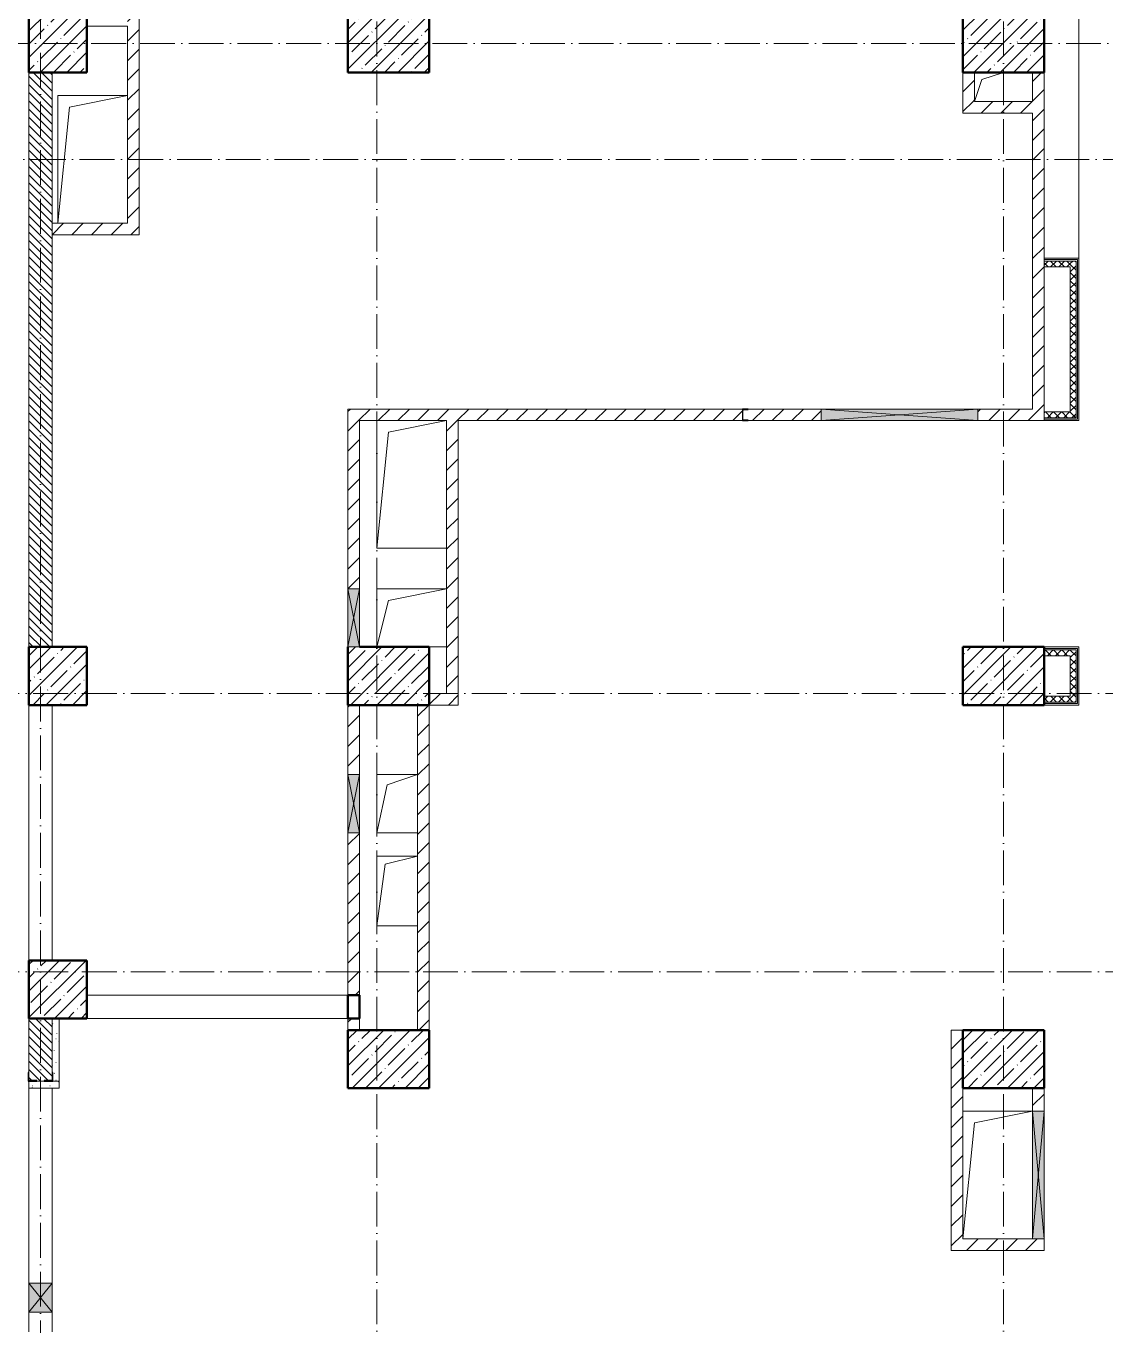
# Model space of a CAD drawing. Header units: millimetres. Extents: x -12989 to 629078, y -109036 to 555275.
# Drawn here: x 591293 to 600593, y 155315 to 166515 of the extents above; entities that cross this region are included whole.
import ezdxf

# ---------------------------------------------------------------- set-up
doc = ezdxf.new("R2010")
doc.units = ezdxf.units.MM
doc.linetypes.add('50_200_ШТРИХ_1Т_ш5_п1_п1_', pattern=[700, 500, -100, 0, -100])
for name, color, linetype, lineweight in [('A-DETL-GENF-OTLN', 7, 'Continuous', 9), ('A-FLOR-____-OTLN', 7, 'Continuous', 9), ('A-GENM-____-MCUT', 7, 'Continuous', 25), ('A-GENM-____-OTLN', 7, 'Continuous', 9), ('A-GENM-____-OTLN-1', 7, 'Continuous', 25), ('A-GLAZ-____-OTLN', 7, 'Continuous', 9), ('A-WALL-____-MCUT', 7, 'Continuous', 13), ('A-WALL-____-MCUT-1', 7, 'Continuous', 9), ('A-WALL-____-PATT-1', 7, 'Continuous', 9), ('A-WALL-FNSH-MCUT-1', 7, 'Continuous', 9), ('I-WALL-____-OTLN', 7, 'Continuous', 9), ('S-COLS-____-MCUT', 7, 'Continuous', 50), ('S-COLS-____-OTLN', 7, 'Continuous', 9), ('S-GRID-____-OTLN-1', 7, '50_200_ШТРИХ_1Т_ш5_п1_п1_', 9)]:
    doc.layers.add(name, color=color, linetype=linetype, lineweight=lineweight)
doc.layers.add('A-WALL-____-PATT-2', color=7, linetype='Continuous', lineweight=9, true_color=0x787878)
doc.layers.add('A-WALL-____-PATT-3', color=9, linetype='Continuous', lineweight=9, true_color=0x808080)
pattern_1 = [(45, (516567.8, 90784.41), (-84.85281, 84.85281), [])]
pattern_2 = [(135, (516567.8, 90784.41), (-35.35534, -35.35534), [])]
pattern_3 = [(45, (516567.8, 90784.41), (-35.35534, 35.35534), []), (135, (516567.8, 90784.41), (-35.35534, -35.35534), [])]
pattern_4 = [(0, (516567.8, 90784.41), (203.2, 50.8), [3.353, -149.047, 3.353, -149.047, -812.8]), (0, (516567.8, 90784.41), (203.2, 50.8), [-304.8, 3.353, -301.447, 3.353, -149.047, -355.6]), (0, (516567.8, 90784.41), (203.2, 50.8), [-762, 3.353, -98.247, 3.353, -250.647]), (120, (516644, 90809.81), (-145.59409, 150.576362), [3.353, -149.047, 3.353, -149.047, -812.8]), (120, (516644, 90809.81), (-145.59409, 150.576362), [-304.8, 3.353, -301.447, 3.353, -149.047, -355.6]), (120, (516644, 90809.81), (-145.59409, 150.576362), [-762, 3.353, -98.247, 3.353, -250.647]), (240, (516669.4, 90911.41), (-57.60591, -201.376362), [3.353, -149.047, 3.353, -149.047, -812.8]), (240, (516669.4, 90911.41), (-57.60591, -201.376362), [-304.8, 3.353, -301.447, 3.353, -149.047, -355.6]), (240, (516669.4, 90911.41), (-57.60591, -201.376362), [-762, 3.353, -98.247, 3.353, -250.647])]

# ---------------------------------------------------------------- blocks, each defined once
blk = doc.blocks.new('BSC_Колонна _Прямоугольная - 500х500-V93-АР1_План отверстий 2 этажа в осях 1-64_Ю-ЯЯ')
at = {"layer": 'S-COLS-____-OTLN'}
h = blk.add_hatch(dxfattribs=at)
h.set_pattern_fill('FP_106', color=256, style=0, pattern_type=2)
h.set_pattern_definition([(45, (-75000, -75581.04), (-114.04925, 114.04925), []), (45, (-74885.95, -75581.04), (-114.04925, 114.04925), [201.613, -40.323, 3.353, -36.97])])
h.paths.add_polyline_path([(-250, -250), (250, -250), (250, 250), (-250, 250)], flags=0)
at = {"layer": 'S-COLS-____-MCUT'}
for p, q in [((250, 250), (-250, 250)), ((-250, 250), (-250, -250)), ((250, -250), (250, 250)), ((-250, -250), (250, -250))]:
    blk.add_line(p, q, dxfattribs=at)
blk = doc.blocks.new('BSC_Колонна _Прямоугольная - 500х500-V94-АР1_План отверстий 2 этажа в осях 1-64_Ю-ЯЯ')
at = {"layer": 'S-COLS-____-OTLN'}
h = blk.add_hatch(dxfattribs=at)
h.set_pattern_fill('FP_107', color=256, style=0, pattern_type=2)
h.set_pattern_definition([(45, (-75000, -70131.04), (-114.04925, 114.04925), []), (45, (-74885.95, -70131.04), (-114.04925, 114.04925), [201.613, -40.323, 3.353, -36.97])])
h.paths.add_polyline_path([(-250, -250), (250, -250), (250, 250), (-250, 250), (-250, 9)], flags=0)
at = {"layer": 'S-COLS-____-MCUT'}
for p, q in [((250, 250), (-250, 250)), ((-250, 250), (-250, -250)), ((250, -250), (250, 250)), ((-250, -250), (250, -250))]:
    blk.add_line(p, q, dxfattribs=at)
blk = doc.blocks.new('BSC_Колонна _Прямоугольная - 500х700-V129-АР1_План отверстий 2 этажа в осях 1-64_Ю-ЯЯ')
at = {"layer": 'S-COLS-____-OTLN'}
h = blk.add_hatch(dxfattribs=at)
h.set_pattern_fill('FP_142', color=256, style=0, pattern_type=2)
h.set_pattern_definition([(315, (-66831.04, 77850), (114.04925, 114.04925), []), (315, (-66831.04, 77735.95), (114.04925, 114.04925), [201.613, -40.323, 3.353, -36.97])])
h.paths.add_polyline_path([(-250, -350), (250, -350), (250, 350), (-250, 350), (-250, 95)], flags=0)
at = {"layer": 'S-COLS-____-MCUT'}
for p, q in [((250, 350), (-250, 350)), ((-250, 350), (-250, -350)), ((250, -350), (250, 350)), ((-250, -350), (250, -350))]:
    blk.add_line(p, q, dxfattribs=at)
blk = doc.blocks.new('BSC_Колонна _Прямоугольная - 500х700-V130-АР1_План отверстий 2 этажа в осях 1-64_Ю-ЯЯ')
at = {"layer": 'S-COLS-____-OTLN'}
h = blk.add_hatch(dxfattribs=at)
h.set_pattern_fill('FP_143', color=256, style=0, pattern_type=2)
h.set_pattern_definition([(315, (-66831.04, 83150), (114.04925, 114.04925), []), (315, (-66831.04, 83035.95), (114.04925, 114.04925), [201.613, -40.323, 3.353, -36.97])])
h.paths.add_polyline_path([(-250, -350), (250, -350), (250, 350), (-250, 350)], flags=0)
at = {"layer": 'S-COLS-____-MCUT'}
for p, q in [((250, 350), (-250, 350)), ((-250, 350), (-250, -350)), ((250, -350), (250, 350)), ((-250, -350), (250, -350))]:
    blk.add_line(p, q, dxfattribs=at)
blk = doc.blocks.new('BSC_Колонна _Прямоугольная - 500х700-V132-АР1_План отверстий 2 этажа в осях 1-64_Ю-ЯЯ')
at = {"layer": 'S-COLS-____-OTLN'}
h = blk.add_hatch(dxfattribs=at)
h.set_pattern_fill('FP_145', color=256, style=0, pattern_type=2)
h.set_pattern_definition([(315, (-70131.04, 77850), (114.04925, 114.04925), []), (315, (-70131.04, 77735.95), (114.04925, 114.04925), [201.613, -40.323, 3.353, -36.97])])
h.paths.add_polyline_path([(-250, 350), (-250, -350), (250, -350), (250, 350), (9, 350)], flags=0)
at = {"layer": 'S-COLS-____-MCUT'}
for p, q in [((250, 350), (-250, 350)), ((-250, 350), (-250, -350)), ((250, -350), (250, 250)), ((-250, -350), (250, -350))]:
    blk.add_line(p, q, dxfattribs=at)
blk = doc.blocks.new('BSC_Колонна _Прямоугольная - 500х700-V133-АР1_План отверстий 2 этажа в осях 1-64_Ю-ЯЯ')
at = {"layer": 'S-COLS-____-OTLN'}
h = blk.add_hatch(dxfattribs=at)
h.set_pattern_fill('FP_146', color=256, style=0, pattern_type=2)
h.set_pattern_definition([(315, (-70131.04, 83150), (114.04925, 114.04925), []), (315, (-70131.04, 83035.95), (114.04925, 114.04925), [201.613, -40.323, 3.353, -36.97])])
h.paths.add_polyline_path([(-250, 350), (-250, -350), (250, -350), (250, 350), (9, 350)], flags=0)
at = {"layer": 'S-COLS-____-MCUT'}
for p, q in [((250, 350), (-250, 350)), ((-250, 350), (-250, -350)), ((250, -350), (250, 350)), ((-250, -350), (250, -350))]:
    blk.add_line(p, q, dxfattribs=at)
blk = doc.blocks.new('BSC_Колонна _Прямоугольная - 500х700-V135-АР1_План отверстий 2 этажа в осях 1-64_Ю-ЯЯ')
at = {"layer": 'S-COLS-____-OTLN'}
h = blk.add_hatch(dxfattribs=at)
h.set_pattern_fill('FP_148', color=256, style=0, pattern_type=2)
h.set_pattern_definition([(315, (-75581.04, 77850), (114.04925, 114.04925), []), (315, (-75581.04, 77735.95), (114.04925, 114.04925), [201.613, -40.323, 3.353, -36.97])])
h.paths.add_polyline_path([(-250, 350), (-250, -350), (250, -350), (250, 350)], flags=0)
at = {"layer": 'S-COLS-____-MCUT'}
for p, q in [((250, 350), (-250, 350)), ((-250, 350), (-250, -350)), ((250, -350), (250, 350)), ((-250, -350), (250, -350))]:
    blk.add_line(p, q, dxfattribs=at)
blk = doc.blocks.new('BSC_Колонна _Прямоугольная - 500х700-V136-АР1_План отверстий 2 этажа в осях 1-64_Ю-ЯЯ')
at = {"layer": 'S-COLS-____-OTLN'}
h = blk.add_hatch(dxfattribs=at)
h.set_pattern_fill('FP_149', color=256, style=0, pattern_type=2)
h.set_pattern_definition([(315, (-75581.04, 83150), (114.04925, 114.04925), []), (315, (-75581.04, 83035.95), (114.04925, 114.04925), [201.613, -40.323, 3.353, -36.97])])
h.paths.add_polyline_path([(-250, 350), (-250, -350), (250, -350), (250, 350)], flags=0)
at = {"layer": 'S-COLS-____-MCUT'}
for p, q in [((250, 350), (-250, 350)), ((-250, 350), (-250, -350)), ((250, -350), (250, 350)), ((-250, -350), (250, -350))]:
    blk.add_line(p, q, dxfattribs=at)
blk = doc.blocks.new('BSC_Колонна _Прямоугольная - 500х500-V144-АР1_План отверстий 2 этажа в осях 1-64_Ю-ЯЯ')
at = {"layer": 'S-COLS-____-OTLN'}
h = blk.add_hatch(dxfattribs=at)
h.set_pattern_fill('FP_157', color=256, style=0, pattern_type=2)
h.set_pattern_definition([(45, (-75000, -67431.04), (-114.04925, 114.04925), []), (45, (-74885.95, -67431.04), (-114.04925, 114.04925), [201.613, -40.323, 3.353, -36.97])])
h.paths.add_polyline_path([(-250, -250), (250, -250), (250, 250), (-250, 250)], flags=0)
at = {"layer": 'S-COLS-____-MCUT'}
for p, q in [((250, 250), (-250, 250)), ((-250, 250), (-250, -250)), ((250, -250), (250, 250)), ((-250, -250), (250, -250))]:
    blk.add_line(p, q, dxfattribs=at)
blk = doc.blocks.new('154_Фахверк_СКБ_Швеллер - Тип_100_3960-28318856-АР1_План отверстий 2 этажа в осях 1-64_Ю-ЯЯ')
at = {"layer": 'A-GENM-____-MCUT'}
for p, q in [((175, 50), (125, 50)), ((125, 50), (125, -50)), ((128, 47), (175, 47)), ((128, -47), (128, 47)), ((175, 47), (175, 50)), ((125, -50), (175, -50)), ((175, -47), (128, -47)), ((175, -50), (175, -47))]:
    blk.add_line(p, q, dxfattribs=at)
blk = doc.blocks.new('Фахверк_СКБ_Уголок - 200_3550-28267367-АР1_План отверстий 2 этажа в осях 1-64_Ю-ЯЯ')
at = {"layer": 'A-GENM-____-MCUT'}
for p, q in [((200, 156), (125, 156)), ((125, 156), (125, 81)), ((131, 81), (131, 150)), ((131, 150), (200, 150)), ((200, 150), (200, 156)), ((125, 81), (131, 81)), ((131, 19), (125, 19)), ((125, 19), (125, -56)), ((131, -50), (131, 19)), ((125, -56), (200, -56)), ((200, -50), (131, -50)), ((200, -56), (200, -50))]:
    blk.add_line(p, q, dxfattribs=at)
blk = doc.blocks.new('AR_Отверстие прямоугольное _в плите_ - AR_Отверстие прямоугольное _в плите_-30552653-АР1_План отверстий 2 этажа в осях 1-64_Ю-ЯЯ')
at = {"layer": 'A-GENM-____-OTLN'}
for p, q in [((300, 250), (-300, 250)), ((-300, 250), (-300, -250)), ((-200, 150), (300, 250)), ((-300, -250), (-200, 150)), ((150, -250), (300, -250))]:
    blk.add_line(p, q, dxfattribs=at)
blk = doc.blocks.new('AR_Отверстие прямоугольное _в плите_ - AR_Отверстие прямоугольное _в плите_-30552540-АР1_План отверстий 2 этажа в осях 1-64_Ю-ЯЯ')
at = {"layer": 'A-GENM-____-OTLN'}
for p, q in [((175, 250), (-175, 250)), ((-175, 250), (-175, -250)), ((-87, 163), (175, 250)), ((-175, -250), (-87, 163)), ((-175, -250), (175, -250))]:
    blk.add_line(p, q, dxfattribs=at)
blk = doc.blocks.new('AR_Отверстие прямоугольное _в плите_ - AR_Отверстие прямоугольное _в плите_-30552533-АР1_План отверстий 2 этажа в осях 1-64_Ю-ЯЯ')
at = {"layer": 'A-GENM-____-OTLN'}
for p, q in [((175, 300), (-175, 300)), ((-175, 300), (-175, -300)), ((-175, -300), (-105, 230)), ((-105, 230), (175, 300)), ((-175, -300), (175, -300))]:
    blk.add_line(p, q, dxfattribs=at)
blk = doc.blocks.new('AR_Отверстие прямоугольное _в плите_ - AR_Отверстие прямоугольное _в плите_-30552713-АР1_План отверстий 2 этажа в осях 1-64_Ю-ЯЯ')
at = {"layer": 'A-GENM-____-OTLN'}
for p, q in [((300, 550), (-300, 550)), ((-300, -550), (-200, 450)), ((-200, 450), (300, 550))]:
    blk.add_line(p, q, dxfattribs=at)
blk = doc.blocks.new('AR_Отверстие прямоугольное _в плите_ - AR_Отверстие прямоугольное _в плите_-V181-АР1_План отверстий 2 этажа в осях 1-64_Ю-ЯЯ')
at = {"layer": 'A-GENM-____-OTLN'}
for p, q in [((-300, 550), (-300, -550)), ((-300, -550), (-200, 450)), ((-200, 450), (300, 550)), ((-300, -550), (300, -550))]:
    blk.add_line(p, q, dxfattribs=at)
blk = doc.blocks.new('AR_Отверстие прямоугольное _в плите_ - AR_Отверстие прямоугольное _в плите_-V182-АР1_План отверстий 2 этажа в осях 1-64_Ю-ЯЯ')
at = {"layer": 'A-GENM-____-OTLN'}
for p, q in [((-63, 63), (125, 125)), ((125, -125), (125, 125)), ((-125, -125), (-63, 63))]:
    blk.add_line(p, q, dxfattribs=at)
blk = doc.blocks.new('AR_Отверстие прямоугольное _в плите_ - AR_Отверстие прямоугольное _в плите_-V198-АР1_План отверстий 2 этажа в осях 1-64_Ю-ЯЯ')
at = {"layer": 'A-GENM-____-OTLN'}
for p, q in [((300, 550), (-300, 550)), ((-300, 550), (-300, -550)), ((-300, -550), (-200, 450)), ((-200, 450), (300, 550))]:
    blk.add_line(p, q, dxfattribs=at)
blk = doc.blocks.new('BSC_Колонна _Прямоугольная1 - 200х100 _металл_-35191705-АР1_План отверстий 2 этажа в осях 1-64_Ю-ЯЯ')
at = {"layer": 'S-COLS-____-MCUT'}
for p, q in [((100, 50), (-100, 50)), ((-100, 50), (-100, -50)), ((100, -50), (100, 50)), ((-100, -50), (100, -50))]:
    blk.add_line(p, q, dxfattribs=at)
blk = doc.blocks.new('AR_Отверстие прямоугольное _в стене__БезПР - AR_Отверстие прямоугольное _в стене__БезПР-36392898-АР1_План отверстий 2 этажа в осях 1-64_Ю-ЯЯ')
at = {"layer": 'A-GLAZ-____-OTLN'}
blk.add_hatch(color=256, dxfattribs=at).paths.add_polyline_path([(125, 100), (-125, 100), (-125, -100), (125, -100)], flags=0)
at = {"layer": 'A-DETL-GENF-OTLN'}
for p, q in [((-125, -100), (-125, 100)), ((-125, 100), (125, 100)), ((125, 100), (-125, -100)), ((-125, 100), (125, -100)), ((125, 100), (-125, 100)), ((-125, 100), (-125, -100)), ((125, 100), (125, -100)), ((125, -100), (125, 100)), ((125, -100), (-125, -100)), ((-125, -100), (125, -100))]:
    blk.add_line(p, q, dxfattribs=at)
blk = doc.blocks.new('AR_Отверстие прямоугольное _в стене__БезПР - AR_Отверстие прямоугольное _в стене__БезПР-36788999-АР1_План отверстий 2 этажа в осях 1-64_Ю-ЯЯ')
at = {"layer": 'A-GLAZ-____-OTLN'}
blk.add_hatch(color=256, dxfattribs=at).paths.add_polyline_path([(-550, -50), (550, -50), (550, 50), (-550, 50)], flags=0)
at = {"layer": 'A-DETL-GENF-OTLN'}
for p, q in [((-550, -50), (-550, 50)), ((-550, 50), (550, 50)), ((550, 50), (-550, -50)), ((-550, 50), (550, -50)), ((550, 50), (-550, 50)), ((-550, 50), (-550, -50)), ((550, 50), (550, -50)), ((550, -50), (550, 50)), ((550, -50), (-550, -50)), ((-550, -50), (550, -50))]:
    blk.add_line(p, q, dxfattribs=at)
at = {"layer": 'A-GLAZ-____-OTLN'}
blk.add_line((550, 50), (-550, 50), dxfattribs=at)
blk = doc.blocks.new('AR_Отверстие прямоугольное _в стене__БезПР - AR_Отверстие прямоугольное _в стене__БезПР-36789012-АР1_План отверстий 2 этажа в осях 1-64_Ю-ЯЯ')
at = {"layer": 'A-GLAZ-____-OTLN'}
blk.add_hatch(color=256, dxfattribs=at).paths.add_polyline_path([(675, 50), (-675, 50), (-675, -50), (675, -50)], flags=0)
at = {"layer": 'A-DETL-GENF-OTLN'}
for p, q in [((-675, -50), (-675, 50)), ((-675, 50), (675, 50)), ((675, 50), (-675, -50)), ((-675, 50), (675, -50)), ((675, 50), (-675, 50)), ((-675, 50), (-675, -50)), ((675, 50), (675, -50)), ((675, -50), (675, 50)), ((675, -50), (-675, -50)), ((-675, -50), (675, -50))]:
    blk.add_line(p, q, dxfattribs=at)
at = {"layer": 'A-GLAZ-____-OTLN'}
blk.add_line((675, 50), (-675, 50), dxfattribs=at)
blk = doc.blocks.new('AR_Отверстие прямоугольное _в стене__БезПР - AR_Отверстие прямоугольное _в стене__БезПР-36427725-АР1_План отверстий 2 этажа в осях 1-64_Ю-ЯЯ')
at = {"layer": 'A-GLAZ-____-OTLN'}
blk.add_hatch(color=256, dxfattribs=at).paths.add_polyline_path([(-250, 50), (-250, -50), (250, -50), (250, 50)], flags=0)
at = {"layer": 'A-DETL-GENF-OTLN'}
for p, q in [((-250, -50), (-250, 50)), ((-250, 50), (250, 50)), ((250, 50), (-250, -50)), ((-250, 50), (250, -50)), ((250, 50), (-250, 50)), ((-250, 50), (-250, -50)), ((250, 50), (250, -50)), ((250, -50), (250, 50)), ((250, -50), (-250, -50)), ((-250, -50), (250, -50))]:
    blk.add_line(p, q, dxfattribs=at)
at = {"layer": 'A-GLAZ-____-OTLN'}
blk.add_line((250, 50), (-250, 50), dxfattribs=at)
blk = doc.blocks.new('AR_Отверстие прямоугольное _в стене__БезПР - AR_Отверстие прямоугольное _в стене__БезПР-36788837-АР1_План отверстий 2 этажа в осях 1-64_Ю-ЯЯ')
at = {"layer": 'A-GLAZ-____-OTLN'}
blk.add_hatch(color=256, dxfattribs=at).paths.add_polyline_path([(250, -50), (250, 50), (-250, 50), (-250, -50)], flags=0)
at = {"layer": 'A-DETL-GENF-OTLN'}
for p, q in [((-250, -50), (-250, 50)), ((-250, 50), (250, 50)), ((250, 50), (-250, -50)), ((-250, 50), (250, -50)), ((250, 50), (-250, 50)), ((-250, 50), (-250, -50)), ((250, 50), (250, -50)), ((250, -50), (250, 50)), ((250, -50), (-250, -50)), ((-250, -50), (250, -50))]:
    blk.add_line(p, q, dxfattribs=at)
at = {"layer": 'A-GLAZ-____-OTLN'}
blk.add_line((250, 50), (-250, 50), dxfattribs=at)
blk = doc.blocks.new('3эт')
at = {"layer": 'S-GRID-____-OTLN-1', "color": 251, "ltscale": 0.6, "true_color": 0x636466}
for p, q in [((361520.7, 4029.4), (361520.7, -46882.4)), ((366920.7, 4029.4), (366920.7, -46882.4)), ((358620.7, 3761.2), (358620.7, -46882.4)), ((333012.7, -11282.4), (387845.1, -11282.4)), ((318208.2, -12282.4), (387845.1, -12282.4)), ((387845.1, -16882.4), (333012.7, -16882.4)), ((387845.1, -19282.4), (279101.9, -19282.4))]:
    blk.add_line(p, q, dxfattribs=at)

msp = doc.modelspace()

# ---------------------------------------------------------------- hatches: boundary and pattern name
at = {"layer": 'A-WALL-____-PATT-1'}
h = msp.add_hatch(dxfattribs=at)
h.set_pattern_fill('FP_4', color=256, style=0, pattern_type=2)
h.set_pattern_definition(pattern_1)
h.paths.add_polyline_path([(592167.7976, 164715.4504), (592267.7976, 164715.4504), (592267.7976, 166615.4504), (592167.7976, 166615.4504), (592167.7976, 164815.4504)], flags=0)
h = msp.add_hatch(dxfattribs=at)
h.set_pattern_fill('FP_6', color=256, style=0, pattern_type=2)
h.set_pattern_definition(pattern_2)
h.paths.add_polyline_path([(591517.7976, 161165.4504), (591517.7976, 166115.4504), (591317.7976, 166115.4504), (591317.7976, 161165.4504)], flags=0)
h = msp.add_hatch(dxfattribs=at)
h.set_pattern_fill('FP_4', color=256, style=0, pattern_type=2)
h.set_pattern_definition(pattern_1)
h.paths.add_polyline_path([(599467.7976, 165865.4504), (599467.7976, 166115.4504), (599367.7976, 166115.4504), (599367.7976, 165865.4504)], flags=0)
h = msp.add_hatch(dxfattribs=at)
h.set_pattern_fill('FP_4', color=256, style=0, pattern_type=2)
h.set_pattern_definition(pattern_1)
h.paths.add_polyline_path([(599967.7976, 163115.4504), (600067.7976, 163115.4504), (600067.7976, 166115.4504), (599967.7976, 166115.4504), (599967.7976, 163215.4504)], flags=0)
h = msp.add_hatch(dxfattribs=at)
h.set_pattern_fill('FP_4', color=256, style=0, pattern_type=2)
h.set_pattern_definition(pattern_1)
h.paths.add_polyline_path([(599967.7976, 165765.4504), (599967.7976, 165865.4504), (599367.7976, 165865.4504), (599367.7976, 165765.4504), (599625.1479, 165765.4504)], flags=0)
h = msp.add_hatch(dxfattribs=at)
h.set_pattern_fill('FP_4', color=256, style=0, pattern_type=2)
h.set_pattern_definition(pattern_1)
h.paths.add_polyline_path([(592167.7976, 164715.4504), (592167.7976, 164815.4504), (591517.7976, 164815.4504), (591517.7976, 164715.4504)], flags=0)
h = msp.add_hatch(dxfattribs=at)
h.set_pattern_fill('FP_4', color=256, style=0, pattern_type=2)
h.set_pattern_definition(pattern_1)
h.paths.add_polyline_path([(599967.7976, 163115.4504), (599967.7976, 163215.4504), (599497.7976, 163215.4504), (599497.7976, 163115.4504), (599625.1479, 163115.4504)], flags=0)
h.paths.add_polyline_path([(594067.7976, 163115.4504), (597467.7976, 163115.4504), (597467.7976, 163215.4504), (594067.7976, 163215.4504)], flags=0)
h.paths.add_polyline_path([(598147.7976, 163115.4504), (598147.7976, 163215.4504), (597517.7976, 163215.4504), (597517.7976, 163212.4504), (597470.7976, 163212.4504), (597470.7976, 163118.4504), (597517.7976, 163118.4504), (597517.7976, 163115.4504), (597857.6472, 163115.4504)], flags=0)
h = msp.add_hatch(dxfattribs=at)
h.set_pattern_fill('FP_4', color=256, style=0, pattern_type=2)
h.set_pattern_definition(pattern_1)
h.paths.add_polyline_path([(594067.7976, 161665.4504), (594167.7976, 161665.4504), (594167.7976, 163115.4504), (594067.7976, 163115.4504)], flags=0)
h = msp.add_hatch(dxfattribs=at)
h.set_pattern_fill('FP_4', color=256, style=0, pattern_type=2)
h.set_pattern_definition(pattern_1)
h.paths.add_polyline_path([(595017.7976, 160665.4504), (595017.7976, 163115.4504), (594917.7976, 163115.4504), (594917.7976, 160665.4504)], flags=0)
h = msp.add_hatch(dxfattribs=at)
h.set_pattern_fill('FP_4', color=256, style=0, pattern_type=2)
h.set_pattern_definition(pattern_1)
h.paths.add_polyline_path([(594917.7976, 160665.4504), (594917.7976, 160765.4504), (594767.7976, 160765.4504), (594767.7976, 160665.4504)], flags=0)
h = msp.add_hatch(dxfattribs=at)
h.set_pattern_fill('FP_4', color=256, style=0, pattern_type=2)
h.set_pattern_definition(pattern_1)
h.paths.add_polyline_path([(594067.7976, 157865.4504), (594167.7976, 157865.4504), (594167.7976, 157965.4504), (594067.7976, 157965.4504)], flags=0)
h.paths.add_polyline_path([(594167.7976, 158165.4504), (594167.7976, 159565.4504), (594067.7976, 159565.4504), (594067.7976, 158165.4504)], flags=0)
h.paths.add_polyline_path([(594067.7976, 160065.4504), (594167.7976, 160065.4504), (594167.7976, 160665.4504), (594067.7976, 160665.4504)], flags=0)
h = msp.add_hatch(dxfattribs=at)
h.set_pattern_fill('FP_4', color=256, style=0, pattern_type=2)
h.set_pattern_definition(pattern_1)
h.paths.add_polyline_path([(594767.7976, 157865.4504), (594767.7976, 160665.4504), (594667.7976, 160665.4504), (594667.7976, 157865.4504)], flags=0)
h = msp.add_hatch(dxfattribs=at)
h.set_pattern_fill('FP_6', color=256, style=0, pattern_type=2)
h.set_pattern_definition(pattern_2)
h.paths.add_polyline_path([(591517.7976, 153965.4504), (591517.7976, 155199.4504), (591448.7976, 155199.4504), (591448.7976, 155205.4504), (591386.7976, 155205.4504), (591386.7976, 155199.4504), (591317.7976, 155199.4504), (591317.7976, 153965.4504)], flags=0)
h.paths.add_polyline_path([(591448.7976, 157425.4504), (591448.7976, 157431.4504), (591517.7976, 157431.4504), (591517.7976, 157965.4504), (591317.7976, 157965.4504), (591317.7976, 157431.4504), (591386.7976, 157431.4504), (591386.7976, 157425.4504)], flags=0)
h = msp.add_hatch(dxfattribs=at)
h.set_pattern_fill('FP_4', color=256, style=0, pattern_type=2)
h.set_pattern_definition(pattern_1)
h.paths.add_polyline_path([(599367.7976, 155965.4504), (599367.7976, 157865.4504), (599267.7976, 157865.4504), (599267.7976, 155965.4504)], flags=0)
h = msp.add_hatch(dxfattribs=at)
h.set_pattern_fill('FP_4', color=256, style=0, pattern_type=2)
h.set_pattern_definition(pattern_1)
h.paths.add_polyline_path([(600067.7976, 155965.4504), (600067.7976, 156065.4504), (599967.7976, 156065.4504), (599967.7976, 155965.4504)], flags=0)
h.paths.add_polyline_path([(599967.7976, 157165.4504), (600067.7976, 157165.4504), (600067.7976, 157365.4504), (599967.7976, 157365.4504)], flags=0)
h = msp.add_hatch(dxfattribs=at)
h.set_pattern_fill('FP_4', color=256, style=0, pattern_type=2)
h.set_pattern_definition(pattern_1)
h.paths.add_polyline_path([(599967.7976, 155965.4504), (599967.7976, 156065.4504), (599367.7976, 156065.4504), (599367.7976, 155965.4504)], flags=0)
at = {"layer": 'A-WALL-____-PATT-2'}
h = msp.add_hatch(dxfattribs=at)
h.set_pattern_fill('FP_165', color=256, style=0, pattern_type=2)
h.set_pattern_definition(pattern_4)
h.paths.add_polyline_path([(591523.7976, 155065.4504), (591577.7976, 155065.4504), (591577.7976, 155205.4504), (591523.7976, 155205.4504), (591523.7976, 155130.4504), (591517.7976, 155130.4504), (591517.7976, 155065.4504)], flags=0)
h.paths.add_polyline_path([(591523.7976, 157425.4504), (591577.7976, 157425.4504), (591577.7976, 157965.4504), (591517.7976, 157965.4504), (591517.7976, 157500.4504), (591523.7976, 157500.4504), (591523.7976, 157431.4504)], flags=0)
h = msp.add_hatch(dxfattribs=at)
h.set_pattern_fill('FP_165', color=256, style=0, pattern_type=2)
h.set_pattern_definition(pattern_4)
h.paths.add_polyline_path([(591523.7976, 157365.4504), (591577.7976, 157365.4504), (591577.7976, 157425.4504), (591317.7976, 157425.4504), (591317.7976, 157365.4504), (591517.7976, 157365.4504)], flags=0)
at = {"layer": 'A-WALL-____-PATT-3'}
h = msp.add_hatch(dxfattribs=at)
h.set_pattern_fill('FP_7', color=256, style=0, pattern_type=2)
h.set_pattern_definition(pattern_3)
h.paths.add_polyline_path([(600342.7976, 163190.4504), (600342.7976, 164490.4504), (600292.7976, 164490.4504), (600292.7976, 163190.4504)], flags=0)
h.paths.add_polyline_path([(600292.7976, 167490.4504), (600342.7976, 167490.4504), (600342.7976, 168840.4504), (600292.7976, 168840.4504), (600292.7976, 167540.4504)], flags=0)
h.paths.add_polyline_path([(600342.7976, 171840.4504), (600342.7976, 173190.4504), (600292.7976, 173190.4504), (600292.7976, 171840.4504)], flags=0)
h = msp.add_hatch(dxfattribs=at)
h.set_pattern_fill('FP_7', color=256, style=0, pattern_type=2)
h.set_pattern_definition(pattern_3)
h.paths.add_polyline_path([(600292.7976, 164440.4504), (600292.7976, 164490.4504), (600067.7976, 164490.4504), (600067.7976, 164440.4504)], flags=0)
h = msp.add_hatch(dxfattribs=at)
h.set_pattern_fill('FP_7', color=256, style=0, pattern_type=2)
h.set_pattern_definition(pattern_3)
h.paths.add_polyline_path([(600342.7976, 163140.4504), (600342.7976, 163190.4504), (600067.7976, 163190.4504), (600067.7976, 163140.4504)], flags=0)
h = msp.add_hatch(dxfattribs=at)
h.set_pattern_fill('FP_7', color=256, style=0, pattern_type=2)
h.set_pattern_definition(pattern_3)
h.paths.add_polyline_path([(600292.7976, 161090.4504), (600292.7976, 161140.4504), (600067.7976, 161140.4504), (600067.7976, 161090.4504)], flags=0)
h = msp.add_hatch(dxfattribs=at)
h.set_pattern_fill('FP_7', color=256, style=0, pattern_type=2)
h.set_pattern_definition(pattern_3)
h.paths.add_polyline_path([(600292.7976, 160740.4504), (600342.7976, 160740.4504), (600342.7976, 161140.4504), (600292.7976, 161140.4504), (600292.7976, 160924.2991)], flags=0)
h = msp.add_hatch(dxfattribs=at)
h.set_pattern_fill('FP_7', color=256, style=0, pattern_type=2)
h.set_pattern_definition(pattern_3)
h.paths.add_polyline_path([(600342.7976, 160690.4504), (600342.7976, 160740.4504), (600067.7976, 160740.4504), (600067.7976, 160690.4504)], flags=0)

# ---------------------------------------------------------------- linework, layer by layer
at = {"layer": 'A-FLOR-____-OTLN'}
for p, q in [((600366.7976, 164515.4504), (600366.7976, 167465.4504)), ((599717.7976, 166115.4504), (599717.7976, 165865.4504)), ((591567.7976, 165915.4504), (592167.7976, 165915.4504)), ((591567.7976, 164815.4504), (591567.7976, 165915.4504)), ((594317.7976, 162015.4504), (594317.7976, 163115.4504)), ((594917.7976, 162015.4504), (594317.7976, 162015.4504)), ((594317.7976, 161665.4504), (594917.7976, 161665.4504)), ((594317.7976, 161165.4504), (594317.7976, 161665.4504)), ((594917.7976, 161165.4504), (594767.7976, 161165.4504)), ((594317.7976, 160065.4504), (594667.7976, 160065.4504)), ((594317.7976, 159565.4504), (594317.7976, 160065.4504)), ((594667.7976, 159565.4504), (594317.7976, 159565.4504)), ((594317.7976, 159363.0845), (594667.7976, 159363.0845)), ((594317.7976, 158763.0845), (594317.7976, 159363.0845)), ((594667.7976, 158763.0845), (594317.7976, 158763.0845)), ((599367.7976, 157165.1029), (599967.7976, 157165.1029))]:
    msp.add_line(p, q, dxfattribs=at)
at = {"layer": 'A-WALL-____-MCUT'}
for p, q in [((591317.7976, 166115.4504), (591317.7976, 161165.4504)), ((591517.7976, 161165.4504), (591517.7976, 166115.4504)), ((600067.7976, 164490.4504), (600067.7976, 164440.4504)), ((600342.7976, 164490.4504), (600067.7976, 164490.4504)), ((600067.7976, 164440.4504), (600292.7976, 164440.4504)), ((600292.7976, 164440.4504), (600292.7976, 163190.4504)), ((600342.7976, 164490.4504), (600342.7976, 163140.4504)), ((600292.7976, 163190.4504), (600067.7976, 163190.4504)), ((600067.7976, 163190.4504), (600067.7976, 163140.4504)), ((600342.7976, 163140.4504), (600067.7976, 163140.4504)), ((600342.7976, 161140.4504), (600067.7976, 161140.4504)), ((600067.7976, 161090.4504), (600292.7976, 161090.4504)), ((600292.7976, 161090.4504), (600292.7976, 160740.4504)), ((600342.7976, 161140.4504), (600342.7976, 160690.4504)), ((600292.7976, 160740.4504), (600067.7976, 160740.4504)), ((600342.7976, 160690.4504), (600067.7976, 160690.4504)), ((591317.7976, 157965.4504), (591317.7976, 157500.4504)), ((591517.7976, 157965.4504), (591517.7976, 157500.4504)), ((591386.7976, 157425.4504), (591448.7976, 157425.4504))]:
    msp.add_line(p, q, dxfattribs=at)
at = {"layer": 'A-WALL-____-MCUT-1'}
for p, q in [((600355.2976, 164502.9504), (600067.7976, 164502.9504)), ((600355.2976, 164502.9504), (600355.2976, 163127.9504)), ((600355.2976, 163127.9504), (600067.7976, 163127.9504)), ((600355.2976, 161152.9504), (600067.7976, 161152.9504)), ((600355.2976, 161152.9504), (600355.2976, 160677.9504)), ((600355.2976, 160677.9504), (600067.7976, 160677.9504))]:
    msp.add_line(p, q, dxfattribs=at)
at = {"layer": 'A-WALL-FNSH-MCUT-1'}
for p, q in [((592267.7976, 164715.4504), (592267.7976, 166615.4504)), ((591817.7976, 166515.4504), (592167.7976, 166515.4504)), ((592167.7976, 166515.4504), (592167.7976, 164815.4504)), ((599367.7976, 166115.4504), (599367.7976, 165765.4504)), ((599467.7976, 165865.4504), (599467.7976, 166115.4504)), ((599967.7976, 166115.4504), (599967.7976, 165865.4504)), ((600067.7976, 163190.4504), (600067.7976, 166115.4504)), ((599367.7976, 165765.4504), (599967.7976, 165765.4504)), ((599967.7976, 165865.4504), (599467.7976, 165865.4504)), ((599967.7976, 165765.4504), (599967.7976, 163215.4504)), ((592167.7976, 164815.4504), (591517.7976, 164815.4504)), ((591517.7976, 164715.4504), (592267.7976, 164715.4504)), ((600367.7976, 164515.4504), (600067.7976, 164515.4504)), ((600367.7976, 163115.4504), (600367.7976, 164515.4504)), ((597467.7976, 163215.4504), (594067.7976, 163215.4504)), ((594067.7976, 163215.4504), (594067.7976, 161665.4504)), ((598147.7976, 163215.4504), (597517.7976, 163215.4504)), ((599967.7976, 163215.4504), (599497.7976, 163215.4504)), ((594167.7976, 163115.4504), (594917.7976, 163115.4504)), ((594167.7976, 161665.4504), (594167.7976, 163115.4504)), ((594917.7976, 163115.4504), (594917.7976, 160765.4504)), ((595017.7976, 160665.4504), (595017.7976, 163115.4504)), ((595017.7976, 163115.4504), (597467.7976, 163115.4504)), ((597517.7976, 163115.4504), (598147.7976, 163115.4504)), ((599497.7976, 163115.4504), (600367.7976, 163115.4504)), ((600067.7976, 163140.4504), (600067.7976, 163115.4504)), ((600367.7976, 161165.4504), (600067.7976, 161165.4504)), ((600367.7976, 160665.4504), (600367.7976, 161165.4504)), ((594917.7976, 160765.4504), (594767.7976, 160765.4504)), ((594067.7976, 160665.4504), (594067.7976, 160065.4504)), ((594167.7976, 160065.4504), (594167.7976, 160665.4504)), ((594667.7976, 160665.4504), (594667.7976, 157865.4504)), ((594767.7976, 160665.4504), (595017.7976, 160665.4504)), ((594767.7976, 157865.4504), (594767.7976, 160665.4504)), ((600067.7976, 160665.4504), (600367.7976, 160665.4504)), ((594067.7976, 159565.4504), (594067.7976, 158165.4504)), ((594167.7976, 158165.4504), (594167.7976, 159565.4504)), ((591577.7976, 157425.4504), (591577.7976, 157965.4504)), ((594067.7976, 157965.4504), (594067.7976, 157865.4504)), ((594167.7976, 157865.4504), (594167.7976, 157965.4504)), ((599367.7976, 157865.4504), (599267.7976, 157865.4504)), ((599267.7976, 157865.4504), (599267.7976, 155965.4504)), ((591317.7976, 157425.4504), (591317.7976, 157365.4504)), ((591317.7976, 157365.4504), (591577.7976, 157365.4504)), ((591448.7976, 157425.4504), (591386.7976, 157425.4504)), ((591523.7976, 157425.4504), (591577.7976, 157425.4504)), ((591577.7976, 157425.4504), (591523.7976, 157425.4504)), ((591577.7976, 157365.4504), (591577.7976, 157425.4504)), ((599367.7976, 156065.4504), (599367.7976, 157365.4504)), ((599967.7976, 157365.4504), (599967.7976, 157165.4504)), ((600067.7976, 157165.4504), (600067.7976, 157365.4504)), ((599967.7976, 156065.4504), (599367.7976, 156065.4504)), ((600067.7976, 155965.4504), (600067.7976, 156065.4504)), ((599267.7976, 155965.4504), (600067.7976, 155965.4504))]:
    msp.add_line(p, q, dxfattribs=at)
at = {"layer": 'I-WALL-____-OTLN'}
for p, q in [((600367.7976, 167465.4504), (600367.7976, 164515.4504)), ((591317.7976, 158465.4504), (591317.7976, 160665.4504)), ((591517.7976, 160665.4504), (591517.7976, 158465.4504)), ((591817.7976, 158165.4504), (594067.7976, 158165.4504)), ((594067.7976, 157965.4504), (591817.7976, 157965.4504)), ((591317.7976, 155685.4504), (591317.7976, 157365.4504)), ((591517.7976, 157365.4504), (591517.7976, 155685.4504)), ((591317.7976, 155265.4504), (591317.7976, 155435.4504)), ((591517.7976, 155435.4504), (591517.7976, 155265.4504))]:
    msp.add_line(p, q, dxfattribs=at)

# ---------------------------------------------------------------- block references
msp.add_blockref('3эт', (232797.0902, 177647.8646))
at = {"layer": 'A-GENM-____-OTLN'}
for name, p in [('AR_Отверстие прямоугольное _в плите_ - AR_Отверстие прямоугольное _в плите_-V182-АР1_План отверстий 2 этажа в осях 1-64_Ю-ЯЯ', (599592.7976, 165990.4504)), ('AR_Отверстие прямоугольное _в плите_ - AR_Отверстие прямоугольное _в плите_-V198-АР1_План отверстий 2 этажа в осях 1-64_Ю-ЯЯ', (591867.7976, 165365.4504)), ('AR_Отверстие прямоугольное _в плите_ - AR_Отверстие прямоугольное _в плите_-V181-АР1_План отверстий 2 этажа в осях 1-64_Ю-ЯЯ', (594617.7976, 162565.4504)), ('AR_Отверстие прямоугольное _в плите_ - AR_Отверстие прямоугольное _в плите_-30552653-АР1_План отверстий 2 этажа в осях 1-64_Ю-ЯЯ', (594617.7976, 161415.4504)), ('AR_Отверстие прямоугольное _в плите_ - AR_Отверстие прямоугольное _в плите_-30552540-АР1_План отверстий 2 этажа в осях 1-64_Ю-ЯЯ', (594492.7976, 159815.4504)), ('AR_Отверстие прямоугольное _в плите_ - AR_Отверстие прямоугольное _в плите_-30552533-АР1_План отверстий 2 этажа в осях 1-64_Ю-ЯЯ', (594492.7976, 159063.0845)), ('AR_Отверстие прямоугольное _в плите_ - AR_Отверстие прямоугольное _в плите_-30552713-АР1_План отверстий 2 этажа в осях 1-64_Ю-ЯЯ', (599667.7976, 156615.1029))]:
    msp.add_blockref(name, p, dxfattribs=at)
at = {"layer": 'A-GENM-____-OTLN-1'}
msp.add_blockref('154_Фахверк_СКБ_Швеллер - Тип_100_3960-28318856-АР1_План отверстий 2 этажа в осях 1-64_Ю-ЯЯ', (597342.7976, 163165.4504), dxfattribs=at)
at = {"layer": 'A-GENM-____-OTLN-1', "rotation": 90}
msp.add_blockref('Фахверк_СКБ_Уголок - 200_3550-28267367-АР1_План отверстий 2 этажа в осях 1-64_Ю-ЯЯ', (591467.7976, 157300.4504), dxfattribs=at)
at = {"layer": 'A-GLAZ-____-OTLN'}
for name, p, rotation in [('AR_Отверстие прямоугольное _в стене__БезПР - AR_Отверстие прямоугольное _в стене__БезПР-36789012-АР1_План отверстий 2 этажа в осях 1-64_Ю-ЯЯ', (598822.7976, 163165.4504), 180), ('AR_Отверстие прямоугольное _в стене__БезПР - AR_Отверстие прямоугольное _в стене__БезПР-36427725-АР1_План отверстий 2 этажа в осях 1-64_Ю-ЯЯ', (594117.7976, 161415.4504), 90.00000000000058), ('AR_Отверстие прямоугольное _в стене__БезПР - AR_Отверстие прямоугольное _в стене__БезПР-36788837-АР1_План отверстий 2 этажа в осях 1-64_Ю-ЯЯ', (594117.7976, 159815.4504), 269.9999999999994), ('AR_Отверстие прямоугольное _в стене__БезПР - AR_Отверстие прямоугольное _в стене__БезПР-36788999-АР1_План отверстий 2 этажа в осях 1-64_Ю-ЯЯ', (600017.7976, 156615.4504), 90), ('AR_Отверстие прямоугольное _в стене__БезПР - AR_Отверстие прямоугольное _в стене__БезПР-36392898-АР1_План отверстий 2 этажа в осях 1-64_Ю-ЯЯ', (591417.7976, 155560.4504), 90)]:
    msp.add_blockref(name, p, dxfattribs=dict(at, rotation=rotation))
at = {"layer": 'S-COLS-____-OTLN'}
for name, p in [('BSC_Колонна _Прямоугольная - 500х500-V93-АР1_План отверстий 2 этажа в осях 1-64_Ю-ЯЯ', (591567.7976, 166365.4504)), ('BSC_Колонна _Прямоугольная - 500х500-V94-АР1_План отверстий 2 этажа в осях 1-64_Ю-ЯЯ', (591567.7976, 160915.4504)), ('BSC_Колонна _Прямоугольная - 500х500-V144-АР1_План отверстий 2 этажа в осях 1-64_Ю-ЯЯ', (591567.7976, 158215.4504))]:
    msp.add_blockref(name, p, dxfattribs=at)
for name, p, rotation in [('BSC_Колонна _Прямоугольная - 500х700-V135-АР1_План отверстий 2 этажа в осях 1-64_Ю-ЯЯ', (594417.7976, 166365.4504), 89.9999999999999), ('BSC_Колонна _Прямоугольная - 500х700-V136-АР1_План отверстий 2 этажа в осях 1-64_Ю-ЯЯ', (599717.7976, 166365.4504), 89.9999999999999), ('BSC_Колонна _Прямоугольная - 500х700-V132-АР1_План отверстий 2 этажа в осях 1-64_Ю-ЯЯ', (594417.7976, 160915.4504), 89.9999999999999), ('BSC_Колонна _Прямоугольная - 500х700-V133-АР1_План отверстий 2 этажа в осях 1-64_Ю-ЯЯ', (599717.7976, 160915.4504), 89.9999999999999), ('BSC_Колонна _Прямоугольная1 - 200х100 _металл_-35191705-АР1_План отверстий 2 этажа в осях 1-64_Ю-ЯЯ', (594117.7976, 158065.4504), 270.0000000000001), ('BSC_Колонна _Прямоугольная - 500х700-V129-АР1_План отверстий 2 этажа в осях 1-64_Ю-ЯЯ', (594417.7976, 157615.4504), 89.9999999999999), ('BSC_Колонна _Прямоугольная - 500х700-V130-АР1_План отверстий 2 этажа в осях 1-64_Ю-ЯЯ', (599717.7976, 157615.4504), 89.9999999999999)]:
    msp.add_blockref(name, p, dxfattribs=dict(at, rotation=rotation))

doc.saveas('drawing.dxf')
